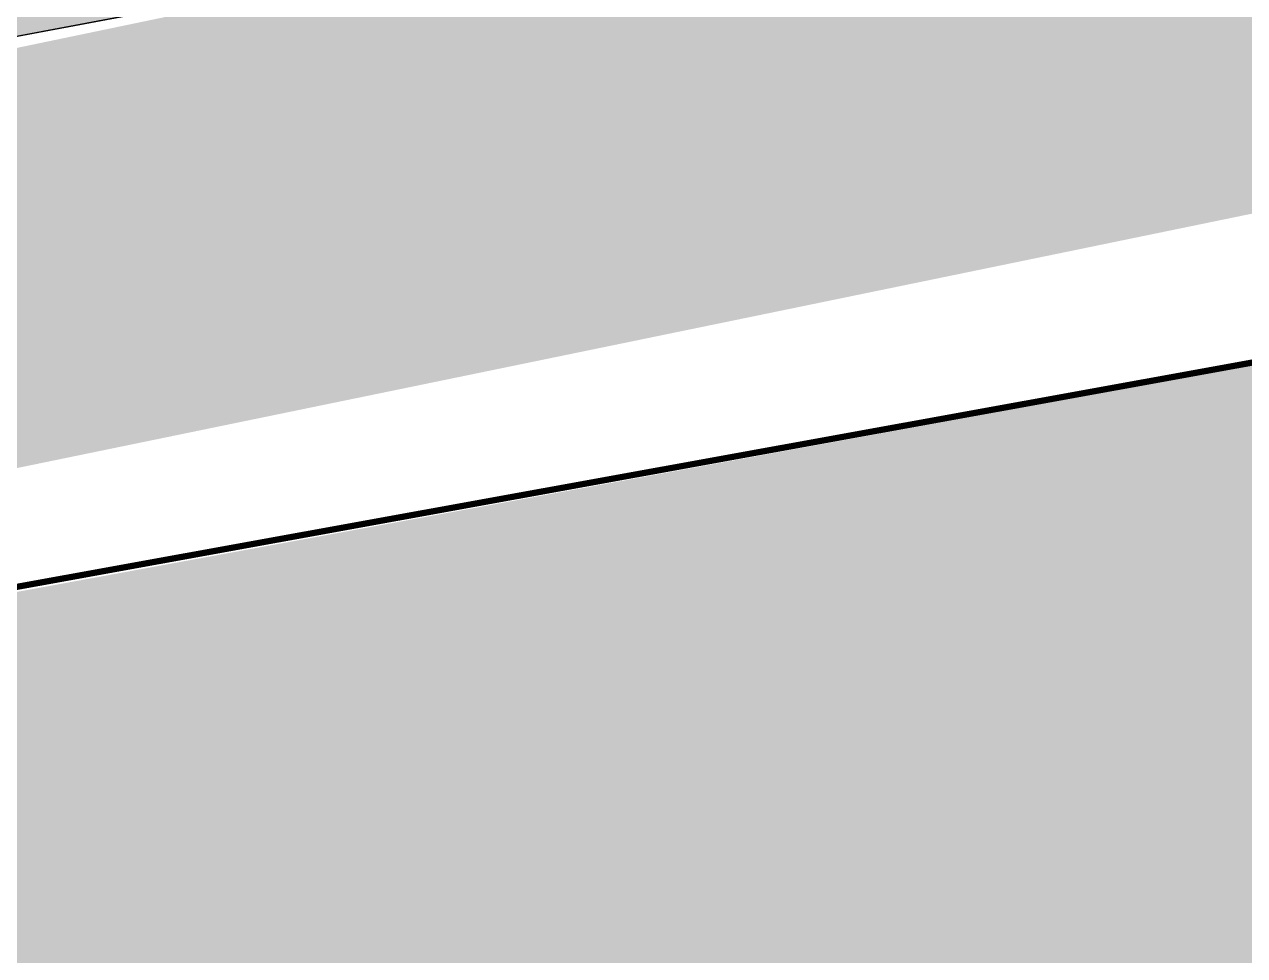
# Model space of a CAD drawing. Header units: metres. Extents: x 394605 to 1395358, y 4171135 to 6406139.
# Drawn here: x 1394422.72 to 1394442.29, y 4172371.64 to 4172386.57 of the extents above; entities that cross this region are included whole.
import ezdxf

# ---------------------------------------------------------------- set-up
doc = ezdxf.new("R2010")
doc.units = ezdxf.units.M
doc.header["$LTSCALE"] = 2
doc.linetypes.add('CONTINU', pattern=[0])
doc.layers.add('EBC', color=7, linetype='CONTINU', true_color=0xeaddbe)
doc.layers.add('P-Archi 2025 09 29', color=7, linetype='Continuous', transparency=0.5)
doc.layers.add('T-CRASTE', color=44, linetype='Continuous')
doc.layers.add('T-ER', color=1, linetype='Continuous')

msp = doc.modelspace()

# ---------------------------------------------------------------- hatches: boundary and pattern name
at = {"layer": 'EBC', "lineweight": 40, "true_color": 0xb5da90}
h = msp.add_hatch(dxfattribs=at)
h.set_pattern_fill('EB-CLAS', color=71, scale=2, style=0)
h.set_pattern_definition([(0, (0, 0), (0, 20), []), (90, (0, 0), (-20, 1e-15), []), (0, (7.071, -2.929), (0, 20), [5.8578644, -14.1421356]), (0, (7.071, 2.929), (0, 20), [5.8578664, -14.1421356]), (90, (2.929, -12.929), (-20, 1e-15), [5.8578664, -14.1421356]), (90, (-2.929, 7.071), (-20, 1e-15), [5.8578644, -14.1421356]), (45, (2.929, -7.071), (-9.999999983, 9.999999983), [5.8578644, -22.4264536]), (45, (-7.071, 2.929), (-9.999999983, 9.999999983), [5.8578644, -22.4264536]), (315, (-7.071, -2.929), (9.999999983, 9.999999983), [5.8578644, -22.4264536]), (315, (2.929, 7.071), (9.999999983, 9.999999983), [5.8578644, -22.4264536]), (315, (12.929, -2.929), (9.999999983, 9.999999983), [5.8578644, -22.4264536]), (45, (2.929, 12.929), (-9.999999983, 9.999999983), [5.8578644, -22.4264536])])
h.paths.add_polyline_path([(1393962.6, 4172302.144), (1393986.928, 4172306.901), (1393992.409, 4172298.585), (1394453.852, 4172383.199), (1394478.186, 4172379.705), (1394391.77, 4172215.99), (1394345.807, 4172240.903), (1394314.67, 4172182.95), (1394303.76, 4172162.89), (1394292.3, 4172142.5), (1394337.58, 4172120.11), (1394340.4, 4172118.71), (1394273.5, 4171988.045), (1393838.449, 4172033.85), (1393871.535, 4172243.46)])
at = {"layer": 'P-Archi 2025 09 29', "true_color": 0x76a14f}
h = msp.add_hatch(color=75, dxfattribs=at)
h.dxf.hatch_style = 1
h.paths.add_polyline_path([(1394300.558, 4172360.774), (1394301.831, 4172354.589), (1394486.332, 4172392.575), (1394489.063, 4172398.192), (1394468.883, 4172395.828)])
at = {"layer": 'T-CRASTE', "true_color": 0x7aafdf}
h = msp.add_hatch(color=143, dxfattribs=at)
h.dxf.hatch_style = 1
h.paths.add_polyline_path([(1394196.522, 4172397.407), (1394217.755, 4172409.602), (1394230.054, 4172416.598), (1394243.357, 4172424.648), (1394254.824, 4172431.131), (1394265.712, 4172437.425), (1394275.1, 4172442.737), (1394292.921, 4172452.789), (1394293.292, 4172450.717), (1394295.797, 4172440.114), (1394297.631, 4172427.809), (1394300.57, 4172412.524), (1394303.171, 4172399.459), (1394306.096, 4172385.059), (1394309.833, 4172368.025), (1394305.128, 4172366.951), (1394287.797, 4172363.949), (1394272.132, 4172360.994), (1394258.435, 4172358.513), (1394243.48, 4172355.683), (1394228.7, 4172353.47), (1394203.941, 4172348.936), (1394184.344, 4172344.909), (1394167.624, 4172342.196), (1394148.834, 4172338.57), (1394125.706, 4172334.543), (1394097.736, 4172329.167), (1394088.592, 4172327.602), (1394076.125, 4172325.262), (1394069.413, 4172323.932), (1394069.417, 4172325.011), (1394070.83, 4172326.139), (1394084.177, 4172333.536), (1394099.711, 4172342.572), (1394117.175, 4172352.701), (1394130.464, 4172360.1), (1394147.382, 4172369.875), (1394161.553, 4172377.975), (1394175.719, 4172385.778)])
h.paths.add_polyline_path([(1394337.536, 4172612.359), (1394311.42, 4172595.264), (1394296.101, 4172584.755), (1394291.004, 4172551.525), (1394290.265, 4172549.523), (1394284.875, 4172542.805), (1394278.252, 4172535.743), (1394278.748, 4172532.247), (1394282.091, 4172516.38), (1394285.249, 4172501.519), (1394289.359, 4172480.506), (1394292.907, 4172462.177), (1394294.568, 4172455.564), (1394296.533, 4172456.596), (1394296.959, 4172456.19), (1394296.925, 4172455.265), (1394294.451, 4172453.878), (1394294.845, 4172451.847), (1394297.276, 4172441.733), (1394299.283, 4172428.876), (1394303.039, 4172413.146), (1394305.677, 4172400.234), (1394308.885, 4172384.228), (1394311.483, 4172368.401), (1394313.901, 4172368.953), (1394329.54, 4172372.669), (1394346.683, 4172375.341), (1394359.87, 4172377.59), (1394372.207, 4172379.706), (1394386.75, 4172382.214), (1394400.679, 4172384.945), (1394414.875, 4172388.102), (1394439.996, 4172392.264), (1394440.64, 4172392.034), (1394448.995, 4172393.468), (1394449.315, 4172391.296), (1394441.706, 4172389.968), (1394413.42, 4172384.649), (1394401.868, 4172382.859), (1394388.641, 4172380.108), (1394374.022, 4172377.632), (1394361.936, 4172374.982), (1394347.697, 4172372.372), (1394330.338, 4172369.56), (1394314.894, 4172367.036), (1394306.338, 4172365.884), (1394288.718, 4172362.656), (1394272.372, 4172359.746), (1394243.684, 4172353.926), (1394230.671, 4172351.605), (1394184.887, 4172343.537), (1394167.988, 4172340.445), (1394149.115, 4172336.922), (1394126.141, 4172332.716), (1394098.75, 4172327.63), (1394089.113, 4172325.772), (1394076.238, 4172323.582), (1394063.608, 4172320.952), (1394049.729, 4172318.588), (1394035.183, 4172315.575), (1394020.956, 4172312.941), (1394006.389, 4172310.127), (1393988.253, 4172307.17), (1393972.701, 4172304.014), (1393943.864, 4172298.674), (1393928.921, 4172296.432), (1393926.819, 4172301.8), (1393922.145, 4172312.765), (1393911.314, 4172338.29), (1393900.579, 4172363.897), (1393901.815, 4172364.468), (1393906.027, 4172357.195), (1393934.315, 4172375.224), (1393948.888, 4172384.324), (1393951.818, 4172387.352), (1393955.001, 4172388.037), (1393961.19, 4172392.731), (1393980.235, 4172404.682), (1393998.885, 4172416.777), (1394019.981, 4172429.275), (1394024.936, 4172428.966), (1394028.625, 4172428.792), (1394032.228, 4172427.785), (1394036.389, 4172426.926), (1394060.775, 4172433.271), (1394077.576, 4172436.124), (1394077.526, 4172435.268), (1394060.839, 4172432.257), (1394036.529, 4172425.951), (1394031.97, 4172426.568), (1394028.514, 4172427.767), (1394024.448, 4172427.765), (1394020.449, 4172427.829), (1394000.214, 4172414.889), (1393981.075, 4172402.48), (1393962.256, 4172390.385), (1393955.323, 4172386.873), (1393952.931, 4172386.271), (1393950.221, 4172382.688), (1393936.381, 4172373.753), (1393906.855, 4172356.019), (1393913.133, 4172338.13), (1393924.147, 4172313.615), (1393928.384, 4172303.422), (1393930.168, 4172298.388), (1393943.8, 4172301.119), (1393971.918, 4172306.279), (1393987.711, 4172309.551), (1394006.109, 4172312.813), (1394020.837, 4172315.763), (1394034.251, 4172317.984), (1394048.951, 4172320.357), (1394062.306, 4172322.523), (1394067.739, 4172323.854), (1394068.418, 4172326.052), (1394070.173, 4172327.433), (1394083.551, 4172334.604), (1394099.148, 4172343.514), (1394116.692, 4172353.775), (1394129.589, 4172361.185), (1394146.919, 4172371.183), (1394161.047, 4172379.494), (1394173.993, 4172387.348), (1394195.873, 4172399.457), (1394217.445, 4172411.877), (1394229.082, 4172418.87), (1394242.541, 4172425.942), (1394254.372, 4172432.193), (1394265.16, 4172438.658), (1394275.793, 4172444.777), (1394292.649, 4172454.307), (1394291.327, 4172461.687), (1394287.397, 4172479.817), (1394283.669, 4172499.882), (1394280.244, 4172516.1), (1394277.467, 4172531.931), (1394276.065, 4172535.917), (1394283.746, 4172543.864), (1394289.356, 4172550.662), (1394289.634, 4172552.175), (1394295.338, 4172585.237), (1394311.697, 4172596.628), (1394337.115, 4172613.302)])

# ---------------------------------------------------------------- linework, layer by layer
at = {"layer": 'T-CRASTE', "flags": 128}
msp.add_lwpolyline([(1394329.54, 4172372.669), (1394346.683, 4172375.341), (1394359.87, 4172377.59), (1394372.207, 4172379.706), (1394386.75, 4172382.214), (1394400.679, 4172384.945), (1394414.875, 4172388.102), (1394439.996, 4172392.264), (1394440.64, 4172392.034), (1394448.995, 4172393.468), (1394449.315, 4172391.296), (1394441.706, 4172389.968), (1394413.42, 4172384.649), (1394401.868, 4172382.859), (1394388.641, 4172380.108), (1394374.022, 4172377.632), (1394361.936, 4172374.982), (1394347.697, 4172372.372), (1394330.338, 4172369.56)], dxfattribs=at)
at = {"layer": 'T-CRASTE', "linetype": 'Continuous', "flags": 128}
msp.add_lwpolyline([(1394149.115, 4172336.922), (1394167.988, 4172340.445), (1394184.887, 4172343.537), (1394230.671, 4172351.605), (1394243.684, 4172353.926), (1394272.372, 4172359.746), (1394288.718, 4172362.656), (1394306.338, 4172365.884), (1394314.894, 4172367.036), (1394330.338, 4172369.56), (1394347.697, 4172372.372), (1394361.936, 4172374.982), (1394374.022, 4172377.632), (1394388.641, 4172380.108), (1394401.868, 4172382.859), (1394413.42, 4172384.649), (1394441.706, 4172389.968), (1394449.315, 4172391.296)], dxfattribs=at)
at = {"layer": 'T-ER', "color": 1, "const_width": 0.1, "flags": 128}
msp.add_lwpolyline([(1393936.295, 4172383.718), (1393944.644, 4172389.222), (1393997.363, 4172309.612), (1394312.242, 4172367.689), (1394314.315, 4172368.062), (1394442.293, 4172391.234), (1394488.825, 4172399.742), (1394482.965, 4172388.504), (1394316.091, 4172358.221), (1394314.034, 4172357.851), (1393992.409, 4172298.585)], close=True, dxfattribs=at)

doc.saveas('drawing.dxf')
